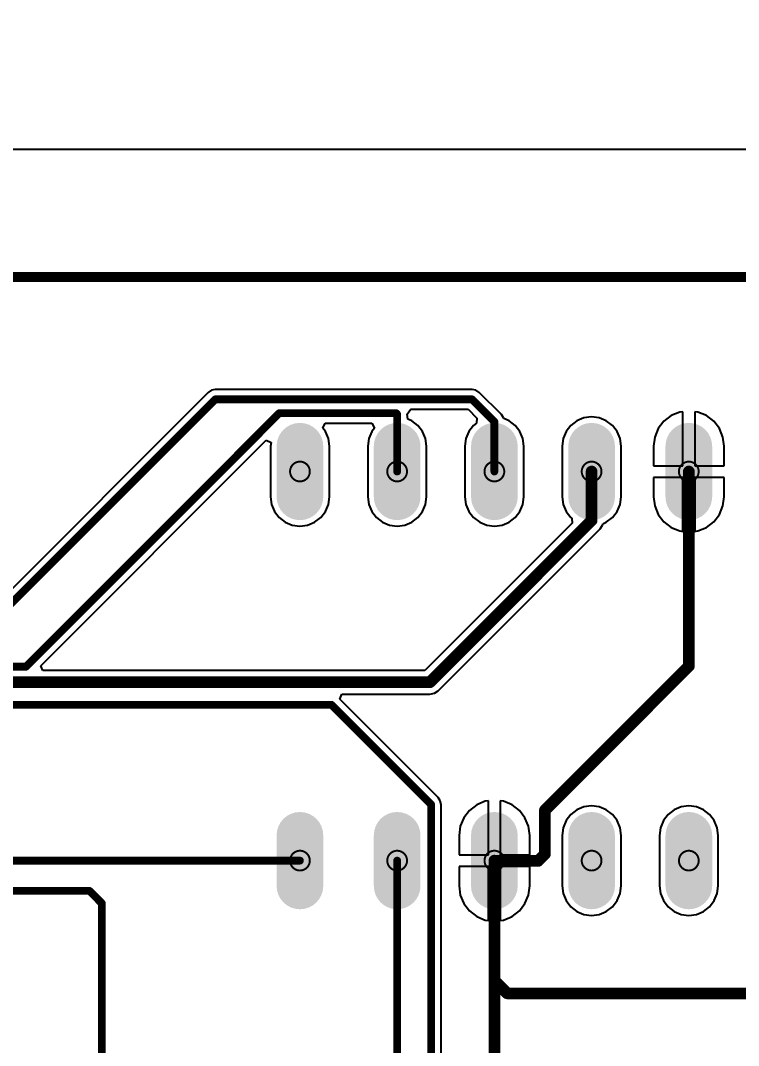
# Model space of a CAD drawing. Header units: millimetres. Extents: x 13 to 607, y 0 to 420.
# Drawn here: x 198.3 to 235.1, y 318 to 370.7 of the extents above; entities that cross this region are included whole.
import ezdxf

# ---------------------------------------------------------------- set-up
doc = ezdxf.new("R2010")
doc.units = ezdxf.units.MM
for name, color, linetype in [('DrillDrawing', 1, 'Continuous'), ('Mechanical1', 6, 'Continuous'), ('PadHoleLayer', 156, 'Continuous'), ('TopLayer', 1, 'Continuous')]:
    doc.layers.add(name, color=color, linetype=linetype)
doc.styles.get("Standard").update_dxf_attribs({"font": 'arial.ttf'})
doc.dimstyles.new('ISO-25', dxfattribs={"dimtxt": 2.5, "dimasz": 3.5, "dimexe": 1.25, "dimexo": 0.625, "dimtad": 1, "dimtxsty": 'Standard', "dimblk": 'OPEN30', "dimcen": 2.5, "dimadec": 0, "dimazin": 0, "dimtfac": 1, "dimtmove": 0, "dimatfit": 3, "dimfxl": 1, "dimarcsym": 0})

# ---------------------------------------------------------------- blocks, each defined once
blk = doc.blocks.new('_Open30')
at = {"color": 0, "linetype": 'ByBlock', "lineweight": -2}
for p, q in [((-1, 0.268), (0, 0)), ((0, 0), (-1, -0.268)), ((0, 0), (-1, 0))]:
    blk.add_line(p, q, dxfattribs=at)
blk = doc.blocks.new('*D22')
at = {"color": 0, "lineweight": -2, "transparency": 16777216}
for p, q in [((92.742, 358.12), (92.742, 365.314)), ((262.562, 358.12), (262.562, 365.314)), ((96.242, 364.064), (259.062, 364.064))]:
    blk.add_line(p, q, dxfattribs=at)
at = {"layer": 'Defpoints', "color": 0, "transparency": 16777216}
for p in [(262.562, 364.064), (92.742, 357.495), (262.562, 357.495)]:
    blk.add_point(p, dxfattribs=at)
at = {"color": 0, "lineweight": -2, "transparency": 16777216, "xscale": 3.5, "yscale": 3.5, "zscale": 3.5, "rotation": 180}
blk.add_blockref('_Open30', (92.742, 364.064), dxfattribs=at)
at = {"color": 0, "lineweight": -2, "transparency": 16777216, "xscale": 3.5, "yscale": 3.5, "zscale": 3.5}
blk.add_blockref('_Open30', (262.562, 364.064), dxfattribs=at)
at = {"color": 0, "transparency": 16777216, "insert": (177.652, 367.564), "char_height": 2.5, "width": 16.1, "attachment_point": 5}
blk.add_mtext('{\\fGOST type A|b0|i1|c204|p34;\\H2x;85±0,1}', dxfattribs=at)

msp = doc.modelspace()

# ---------------------------------------------------------------- hatches: boundary and pattern name
at = {"layer": 'PadHoleLayer'}
h = msp.add_hatch(color=156, dxfattribs=at)
edge = h.paths.add_edge_path()
edge.add_arc((212.615, 347.506), 0.599, 0, 360)
h = msp.add_hatch(color=156, dxfattribs=at)
edge = h.paths.add_edge_path()
edge.add_arc((217.61, 347.506), 0.599, 0, 360)
h = msp.add_hatch(color=156, dxfattribs=at)
edge = h.paths.add_edge_path()
edge.add_arc((222.604, 347.506), 0.599, 0, 360)
h = msp.add_hatch(color=156, dxfattribs=at)
edge = h.paths.add_edge_path()
edge.add_arc((227.599, 347.506), 0.599, 0, 360)
h = msp.add_hatch(color=156, dxfattribs=at)
edge = h.paths.add_edge_path()
edge.add_arc((232.594, 347.506), 0.599, 0, 360)
h = msp.add_hatch(color=156, dxfattribs=at)
edge = h.paths.add_edge_path()
edge.add_arc((212.615, 327.527), 0.599, 0, 360)
h = msp.add_hatch(color=156, dxfattribs=at)
edge = h.paths.add_edge_path()
edge.add_arc((217.61, 327.527), 0.599, 0, 360)
h = msp.add_hatch(color=156, dxfattribs=at)
edge = h.paths.add_edge_path()
edge.add_arc((222.604, 327.527), 0.599, 0, 360)
h = msp.add_hatch(color=156, dxfattribs=at)
edge = h.paths.add_edge_path()
edge.add_arc((227.599, 327.527), 0.599, 0, 360)
h = msp.add_hatch(color=156, dxfattribs=at)
edge = h.paths.add_edge_path()
edge.add_arc((232.594, 327.527), 0.599, 0, 360)
at = {"layer": 'TopLayer'}
h = msp.add_hatch(color=1, dxfattribs=at)
edge = h.paths.add_edge_path()
edge.add_arc((212.615, 348.804), 1.199, 0, 180)
edge.add_line((211.416, 348.804), (211.416, 346.207))
edge.add_arc((212.615, 346.207), 1.199, 180, 360)
edge.add_line((213.814, 346.207), (213.814, 348.804))
h = msp.add_hatch(color=1, dxfattribs=at)
edge = h.paths.add_edge_path()
edge.add_arc((217.61, 348.804), 1.199, 0, 180)
edge.add_line((216.411, 348.804), (216.411, 346.207))
edge.add_arc((217.61, 346.207), 1.199, 180, 360)
edge.add_line((218.808, 346.207), (218.808, 348.804))
h = msp.add_hatch(color=1, dxfattribs=at)
edge = h.paths.add_edge_path()
edge.add_arc((222.604, 348.804), 1.199, 0, 180)
edge.add_line((221.406, 348.804), (221.406, 346.207))
edge.add_arc((222.604, 346.207), 1.199, 180, 360)
edge.add_line((223.803, 346.207), (223.803, 348.804))
h = msp.add_hatch(color=1, dxfattribs=at)
edge = h.paths.add_edge_path()
edge.add_arc((227.599, 348.804), 1.199, 0, 180)
edge.add_line((226.4, 348.804), (226.4, 346.207))
edge.add_arc((227.599, 346.207), 1.199, 180, 360)
edge.add_line((228.798, 346.207), (228.798, 348.804))
h = msp.add_hatch(color=1, dxfattribs=at)
edge = h.paths.add_edge_path()
edge.add_arc((232.594, 348.804), 1.199, 0, 180)
edge.add_line((231.395, 348.804), (231.395, 346.207))
edge.add_arc((232.594, 346.207), 1.199, 180, 360)
edge.add_line((233.793, 346.207), (233.793, 348.804))
h = msp.add_hatch(color=1, dxfattribs=at)
edge = h.paths.add_edge_path()
edge.add_arc((212.615, 328.825), 1.199, 0, 180)
edge.add_line((211.416, 328.825), (211.416, 326.228))
edge.add_arc((212.615, 326.228), 1.199, 180, 360)
edge.add_line((213.814, 326.228), (213.814, 328.825))
h = msp.add_hatch(color=1, dxfattribs=at)
edge = h.paths.add_edge_path()
edge.add_arc((217.61, 328.825), 1.199, 0, 180)
edge.add_line((216.411, 328.825), (216.411, 326.228))
edge.add_arc((217.61, 326.228), 1.199, 180, 360)
edge.add_line((218.808, 326.228), (218.808, 328.825))
h = msp.add_hatch(color=1, dxfattribs=at)
edge = h.paths.add_edge_path()
edge.add_arc((222.604, 328.825), 1.199, 0, 180)
edge.add_line((221.406, 328.825), (221.406, 326.228))
edge.add_arc((222.604, 326.228), 1.199, 180, 360)
edge.add_line((223.803, 326.228), (223.803, 328.825))
h = msp.add_hatch(color=1, dxfattribs=at)
edge = h.paths.add_edge_path()
edge.add_arc((227.599, 328.825), 1.199, 0, 180)
edge.add_line((226.4, 328.825), (226.4, 326.228))
edge.add_arc((227.599, 326.228), 1.199, 180, 360)
edge.add_line((228.798, 326.228), (228.798, 328.825))
h = msp.add_hatch(color=1, dxfattribs=at)
edge = h.paths.add_edge_path()
edge.add_arc((232.594, 328.825), 1.199, 0, 180)
edge.add_line((231.395, 328.825), (231.395, 326.228))
edge.add_arc((232.594, 326.228), 1.199, 180, 360)
edge.add_line((233.793, 326.228), (233.793, 328.825))

# ---------------------------------------------------------------- linework, layer by layer
at = {"layer": 'DrillDrawing'}
for points, const_width in [([(213.123, 347.506, 1), (212.108, 347.506, 1)], 0.101), ([(218.117, 347.506, 1), (217.102, 347.506, 1)], 0.101), ([(223.112, 347.506, 1), (222.097, 347.506, 1)], 0.101), ([(228.107, 347.506, 1), (227.092, 347.506, 1)], 0.101), ([(233.101, 347.506, 1), (232.086, 347.506, 1)], 0.101), ([(212.082, 347.506, 1), (212.133, 347.506, 1)], 0.0507), ([(213.097, 347.506, 1), (213.148, 347.506, 1)], 0.0507), ([(217.077, 347.506, 1), (217.128, 347.506, 1)], 0.0507), ([(218.092, 347.506, 1), (218.143, 347.506, 1)], 0.0507), ([(222.072, 347.506, 1), (222.122, 347.506, 1)], 0.0507), ([(223.087, 347.506, 1), (223.137, 347.506, 1)], 0.0507), ([(227.066, 347.506, 1), (227.117, 347.506, 1)], 0.0507), ([(228.081, 347.506, 1), (228.132, 347.506, 1)], 0.0507), ([(232.061, 347.506, 1), (232.112, 347.506, 1)], 0.0507), ([(233.076, 347.506, 1), (233.127, 347.506, 1)], 0.0507), ([(213.123, 327.527, 1), (212.108, 327.527, 1)], 0.101), ([(218.117, 327.527, 1), (217.102, 327.527, 1)], 0.101), ([(223.112, 327.527, 1), (222.097, 327.527, 1)], 0.101), ([(228.107, 327.527, 1), (227.092, 327.527, 1)], 0.101), ([(233.101, 327.527, 1), (232.086, 327.527, 1)], 0.101), ([(212.082, 327.527, 1), (212.133, 327.527, 1)], 0.0507), ([(213.097, 327.527, 1), (213.148, 327.527, 1)], 0.0507), ([(217.077, 327.527, 1), (217.128, 327.527, 1)], 0.0507), ([(218.092, 327.527, 1), (218.143, 327.527, 1)], 0.0507), ([(222.072, 327.527, 1), (222.122, 327.527, 1)], 0.0507), ([(223.087, 327.527, 1), (223.137, 327.527, 1)], 0.0507), ([(227.066, 327.527, 1), (227.117, 327.527, 1)], 0.0507), ([(228.081, 327.527, 1), (228.132, 327.527, 1)], 0.0507), ([(232.061, 327.527, 1), (232.112, 327.527, 1)], 0.0507), ([(233.076, 327.527, 1), (233.127, 327.527, 1)], 0.0507)]:
    msp.add_lwpolyline(points, format="xyb", close=True, dxfattribs=dict(at, const_width=const_width))
at = {"layer": 'Mechanical1', "const_width": 0.507}
msp.add_lwpolyline([(92.742, 357.495), (262.562, 357.495)], dxfattribs=at)
at = {"layer": 'TopLayer'}
for p, q in [((145.011, 357.495), (262.562, 357.495)), ((207.902, 351.57), (195.391, 339.059)), ((208.067, 351.68), (207.902, 351.57)), ((208.262, 351.719), (208.067, 351.68)), ((221.463, 351.719), (208.262, 351.719)), ((221.658, 351.68), (221.463, 351.719)), ((221.823, 351.57), (221.658, 351.68)), ((222.965, 350.428), (221.823, 351.57)), ((218.12, 350.45), (218.303, 350.693)), ((218.303, 350.693), (218.324, 350.7)), ((218.324, 350.7), (221.252, 350.7)), ((221.252, 350.7), (221.707, 350.245)), ((232.124, 350.556), (231.687, 350.375)), ((232.294, 350.578), (232.124, 350.556)), ((232.294, 347.805), (232.294, 350.578)), ((233.063, 350.556), (232.894, 350.578)), ((232.894, 350.578), (232.894, 347.805)), ((233.501, 350.375), (233.063, 350.556)), ((213.786, 349.74), (213.911, 349.993)), ((213.911, 349.993), (216.314, 349.993)), ((216.314, 349.993), (216.439, 349.74)), ((218.158, 350.199), (218.12, 350.45)), ((218.365, 350.113), (218.158, 350.199)), ((218.678, 349.873), (218.365, 350.113)), ((221.691, 349.992), (221.536, 349.873)), ((221.707, 350.245), (221.691, 349.992)), ((223.075, 350.263), (222.965, 350.428)), ((223.082, 350.228), (223.075, 350.263)), ((223.36, 350.113), (223.082, 350.228)), ((223.673, 349.873), (223.36, 350.113)), ((226.844, 350.113), (226.531, 349.873)), ((227.208, 350.264), (226.844, 350.113)), ((227.599, 350.316), (227.208, 350.264)), ((227.99, 350.264), (227.599, 350.316)), ((228.355, 350.113), (227.99, 350.264)), ((228.668, 349.873), (228.355, 350.113)), ((231.311, 350.087), (231.023, 349.711)), ((231.687, 350.375), (231.311, 350.087)), ((233.876, 350.087), (233.501, 350.375)), ((234.164, 349.711), (233.876, 350.087)), ((213.924, 349.56), (213.786, 349.74)), ((214.075, 349.195), (213.924, 349.56)), ((216.301, 349.56), (216.15, 349.195)), ((216.439, 349.74), (216.301, 349.56)), ((218.919, 349.56), (218.678, 349.873)), ((219.07, 349.195), (218.919, 349.56)), ((221.296, 349.56), (221.145, 349.195)), ((221.536, 349.873), (221.296, 349.56)), ((223.913, 349.56), (223.673, 349.873)), ((224.064, 349.195), (223.913, 349.56)), ((226.29, 349.56), (226.139, 349.195)), ((226.531, 349.873), (226.29, 349.56)), ((228.908, 349.56), (228.668, 349.873)), ((229.059, 349.195), (228.908, 349.56)), ((231.023, 349.711), (230.842, 349.274)), ((234.346, 349.274), (234.164, 349.711)), ((199.304, 337.529), (210.888, 349.113)), ((210.888, 349.113), (211.129, 348.995)), ((211.129, 348.995), (211.104, 348.804)), ((214.126, 348.804), (214.075, 349.195)), ((216.15, 349.195), (216.098, 348.804)), ((219.121, 348.804), (219.07, 349.195)), ((221.145, 349.195), (221.093, 348.804)), ((224.116, 348.804), (224.064, 349.195)), ((226.139, 349.195), (226.088, 348.804)), ((229.111, 348.804), (229.059, 349.195)), ((230.842, 349.274), (230.78, 348.804)), ((234.407, 348.804), (234.346, 349.274)), ((211.104, 348.804), (211.104, 346.207)), ((214.126, 346.207), (214.126, 348.804)), ((216.098, 348.804), (216.098, 346.207)), ((219.121, 346.207), (219.121, 348.804)), ((221.093, 348.804), (221.093, 346.207)), ((224.116, 346.207), (224.116, 348.804)), ((226.088, 348.804), (226.088, 346.207)), ((229.111, 346.207), (229.111, 348.804)), ((230.78, 348.804), (230.78, 347.805)), ((234.407, 347.805), (234.407, 348.804)), ((230.78, 347.805), (232.294, 347.805)), ((232.894, 347.805), (234.407, 347.805)), ((232.294, 347.206), (230.78, 347.206)), ((230.78, 347.206), (230.78, 346.207)), ((232.294, 344.433), (232.294, 347.206)), ((234.407, 347.206), (232.894, 347.206)), ((232.894, 347.206), (232.894, 344.433)), ((234.407, 346.207), (234.407, 347.206)), ((211.104, 346.207), (211.155, 345.816)), ((211.155, 345.816), (211.306, 345.451)), ((213.924, 345.451), (214.075, 345.816)), ((214.075, 345.816), (214.126, 346.207)), ((216.098, 346.207), (216.15, 345.816)), ((216.15, 345.816), (216.301, 345.451)), ((218.919, 345.451), (219.07, 345.816)), ((219.07, 345.816), (219.121, 346.207)), ((221.093, 346.207), (221.145, 345.816)), ((221.145, 345.816), (221.296, 345.451)), ((223.913, 345.451), (224.064, 345.816)), ((224.064, 345.816), (224.116, 346.207)), ((226.088, 346.207), (226.139, 345.816)), ((226.139, 345.816), (226.29, 345.451)), ((228.908, 345.451), (229.059, 345.816)), ((229.059, 345.816), (229.111, 346.207)), ((230.78, 346.207), (230.842, 345.738)), ((234.346, 345.738), (234.407, 346.207)), ((211.306, 345.451), (211.546, 345.138)), ((213.684, 345.138), (213.924, 345.451)), ((216.301, 345.451), (216.541, 345.138)), ((218.678, 345.138), (218.919, 345.451)), ((221.296, 345.451), (221.536, 345.138)), ((223.673, 345.138), (223.913, 345.451)), ((226.29, 345.451), (226.531, 345.138)), ((228.668, 345.138), (228.908, 345.451)), ((230.842, 345.738), (231.023, 345.3)), ((231.023, 345.3), (231.311, 344.925)), ((233.876, 344.925), (234.164, 345.3)), ((234.164, 345.3), (234.346, 345.738)), ((211.546, 345.138), (211.859, 344.898)), ((211.859, 344.898), (212.224, 344.747)), ((212.224, 344.747), (212.615, 344.696)), ((212.615, 344.696), (213.006, 344.747)), ((213.006, 344.747), (213.371, 344.898)), ((213.371, 344.898), (213.684, 345.138)), ((216.541, 345.138), (216.854, 344.898)), ((216.854, 344.898), (217.219, 344.747)), ((217.219, 344.747), (217.61, 344.696)), ((217.61, 344.696), (218.001, 344.747)), ((218.001, 344.747), (218.365, 344.898)), ((218.365, 344.898), (218.678, 345.138)), ((226.592, 344.851), (219.036, 337.295)), ((221.536, 345.138), (221.849, 344.898)), ((221.849, 344.898), (222.213, 344.747)), ((222.213, 344.747), (222.604, 344.696)), ((222.604, 344.696), (222.996, 344.747)), ((222.996, 344.747), (223.36, 344.898)), ((223.36, 344.898), (223.673, 345.138)), ((226.531, 345.138), (226.576, 345.104)), ((226.576, 345.104), (226.592, 344.851)), ((228.031, 344.561), (228.164, 344.759)), ((228.164, 344.759), (228.177, 344.824)), ((228.177, 344.824), (228.355, 344.898)), ((228.355, 344.898), (228.668, 345.138)), ((231.311, 344.925), (231.687, 344.636)), ((233.501, 344.636), (233.876, 344.925)), ((219.722, 336.252), (228.031, 344.561)), ((228.031, 344.561), (228.031, 344.561)), ((231.687, 344.636), (232.124, 344.455)), ((232.124, 344.455), (232.294, 344.433)), ((232.894, 344.433), (233.063, 344.455)), ((233.063, 344.455), (233.501, 344.636)), ((199.401, 337.295), (199.304, 337.529)), ((219.036, 337.295), (199.401, 337.295)), ((214.661, 335.819), (214.761, 336.073)), ((219.716, 330.764), (214.661, 335.819)), ((214.761, 336.073), (219.29, 336.073)), ((219.29, 336.073), (219.523, 336.119)), ((219.29, 336.073), (219.29, 336.073)), ((219.523, 336.119), (219.722, 336.252)), ((219.827, 330.599), (219.716, 330.764)), ((219.866, 330.404), (219.827, 330.599)), ((222.135, 330.577), (221.698, 330.396)), ((222.305, 330.6), (222.135, 330.577)), ((222.305, 327.827), (222.305, 330.6)), ((223.074, 330.577), (222.904, 330.6)), ((222.904, 330.6), (222.904, 327.827)), ((223.511, 330.396), (223.074, 330.577)), ((219.866, 312.186), (219.866, 330.404)), ((221.322, 330.108), (221.034, 329.732)), ((221.698, 330.396), (221.322, 330.108)), ((223.887, 330.108), (223.511, 330.396)), ((224.175, 329.732), (223.887, 330.108)), ((226.844, 330.134), (226.531, 329.894)), ((227.208, 330.285), (226.844, 330.134)), ((227.599, 330.337), (227.208, 330.285)), ((227.99, 330.285), (227.599, 330.337)), ((228.355, 330.134), (227.99, 330.285)), ((228.668, 329.894), (228.355, 330.134)), ((231.838, 330.134), (231.525, 329.894)), ((232.203, 330.285), (231.838, 330.134)), ((232.594, 330.337), (232.203, 330.285)), ((232.985, 330.285), (232.594, 330.337)), ((233.35, 330.134), (232.985, 330.285)), ((233.663, 329.894), (233.35, 330.134)), ((221.034, 329.732), (220.853, 329.295)), ((224.356, 329.295), (224.175, 329.732)), ((226.29, 329.581), (226.139, 329.217)), ((226.531, 329.894), (226.29, 329.581)), ((228.908, 329.581), (228.668, 329.894)), ((229.059, 329.217), (228.908, 329.581)), ((231.285, 329.581), (231.134, 329.217)), ((231.525, 329.894), (231.285, 329.581)), ((233.903, 329.581), (233.663, 329.894)), ((234.054, 329.217), (233.903, 329.581)), ((220.853, 329.295), (220.791, 328.825)), ((224.418, 328.825), (224.356, 329.295)), ((226.139, 329.217), (226.088, 328.825)), ((229.111, 328.825), (229.059, 329.217)), ((231.134, 329.217), (231.083, 328.825)), ((234.105, 328.825), (234.054, 329.217)), ((220.791, 328.825), (220.791, 327.827)), ((224.418, 327.827), (224.418, 328.825)), ((226.088, 328.825), (226.088, 326.228)), ((229.111, 326.228), (229.111, 328.825)), ((231.083, 328.825), (231.083, 326.228)), ((234.105, 326.228), (234.105, 328.825)), ((220.791, 327.827), (222.305, 327.827)), ((222.904, 327.827), (224.418, 327.827)), ((222.305, 327.227), (220.791, 327.227)), ((220.791, 327.227), (220.791, 326.228)), ((222.305, 324.454), (222.305, 327.227)), ((224.418, 327.227), (222.904, 327.227)), ((222.904, 327.227), (222.904, 324.454)), ((224.418, 326.228), (224.418, 327.227)), ((220.791, 326.228), (220.853, 325.759)), ((224.356, 325.759), (224.418, 326.228)), ((226.088, 326.228), (226.139, 325.837)), ((226.139, 325.837), (226.29, 325.473)), ((228.908, 325.473), (229.059, 325.837)), ((229.059, 325.837), (229.111, 326.228)), ((231.083, 326.228), (231.134, 325.837)), ((231.134, 325.837), (231.285, 325.473)), ((233.903, 325.473), (234.054, 325.837)), ((234.054, 325.837), (234.105, 326.228)), ((220.853, 325.759), (221.034, 325.321)), ((221.034, 325.321), (221.322, 324.946)), ((223.887, 324.946), (224.175, 325.321)), ((224.175, 325.321), (224.356, 325.759)), ((226.29, 325.473), (226.531, 325.16)), ((228.668, 325.16), (228.908, 325.473)), ((231.285, 325.473), (231.525, 325.16)), ((233.663, 325.16), (233.903, 325.473)), ((221.322, 324.946), (221.698, 324.658)), ((223.511, 324.658), (223.887, 324.946)), ((226.531, 325.16), (226.844, 324.919)), ((226.844, 324.919), (227.208, 324.768)), ((227.208, 324.768), (227.599, 324.717)), ((227.599, 324.717), (227.99, 324.768)), ((227.99, 324.768), (228.355, 324.919)), ((228.355, 324.919), (228.668, 325.16)), ((231.525, 325.16), (231.838, 324.919)), ((231.838, 324.919), (232.203, 324.768)), ((232.203, 324.768), (232.594, 324.717)), ((232.594, 324.717), (232.985, 324.768)), ((232.985, 324.768), (233.35, 324.919)), ((233.35, 324.919), (233.663, 325.16)), ((221.698, 324.658), (222.135, 324.476)), ((222.135, 324.476), (222.305, 324.454)), ((222.904, 324.454), (223.074, 324.476)), ((223.074, 324.476), (223.511, 324.658))]:
    msp.add_line(p, q, dxfattribs=at)
for points, const_width in [([(195.602, 338.55), (208.262, 351.21)], 0.4), ([(208.262, 351.21), (221.463, 351.21)], 0.4), ([(221.463, 351.21), (222.604, 350.068)], 0.4), ([(198.538, 337.483), (211.557, 350.503)], 0.4), ([(211.557, 350.503), (217.556, 350.503)], 0.4), ([(217.556, 350.503), (217.61, 350.449)], 0.4), ([(217.61, 347.506), (217.61, 350.449)], 0.4), ([(222.604, 347.506), (222.604, 350.068)], 0.4), ([(227.599, 344.993), (227.599, 347.506)], 0.599), ([(232.594, 337.508), (232.594, 347.506)], 0.599), ([(219.29, 336.684), (227.599, 344.993)], 0.599), ([(188.122, 337.483), (198.538, 337.483)], 0.4), ([(225.202, 330.116), (232.594, 337.508)], 0.599), ([(193.628, 336.684), (219.29, 336.684)], 0.599), ([(194.845, 335.529), (214.231, 335.529)], 0.4), ([(214.231, 335.529), (219.356, 330.404)], 0.4), ([(219.356, 312.186), (219.356, 330.404)], 0.4), ([(225.202, 327.862), (225.202, 330.116)], 0.599), ([(224.851, 327.511), (225.202, 327.862)], 0.599), ([(193.411, 327.527), (212.615, 327.527)], 0.4), ([(217.61, 312.469), (217.61, 327.527)], 0.4), ([(222.604, 327.511), (222.604, 327.527)], 0.599), ([(222.604, 327.511), (224.851, 327.511)], 0.599), ([(222.604, 321.371), (222.604, 327.511)], 0.599), ([(191.955, 325.972), (201.801, 325.972)], 0.4), ([(201.801, 325.972), (202.435, 325.337)], 0.4), ([(202.435, 295.524), (202.435, 325.337)], 0.4), ([(222.604, 312.034), (222.604, 321.371)], 0.599), ([(222.604, 321.371), (223.264, 320.711)], 0.599), ([(223.264, 320.711), (239.553, 320.711)], 0.599)]:
    msp.add_lwpolyline(points, dxfattribs=dict(at, const_width=const_width))
for points, const_width in [([(208.162, 351.21, 1), (208.362, 351.21, 1)], 0.2), ([(208.162, 351.21, 1), (208.362, 351.21, 1)], 0.2), ([(221.363, 351.21, 1), (221.563, 351.21, 1)], 0.2), ([(221.363, 351.21, 1), (221.563, 351.21, 1)], 0.2), ([(211.458, 350.503, 1), (211.657, 350.503, 1)], 0.2), ([(211.458, 350.503, 1), (211.657, 350.503, 1)], 0.2), ([(217.456, 350.503, 1), (217.656, 350.503, 1)], 0.2), ([(217.456, 350.503, 1), (217.656, 350.503, 1)], 0.2), ([(217.51, 350.449, 1), (217.71, 350.449, 1)], 0.2), ([(217.51, 350.449, 1), (217.71, 350.449, 1)], 0.2), ([(222.505, 350.068, 1), (222.704, 350.068, 1)], 0.2), ([(222.505, 350.068, 1), (222.704, 350.068, 1)], 0.2), ([(217.51, 347.506, 1), (217.71, 347.506, 1)], 0.2), ([(222.505, 347.506, 1), (222.704, 347.506, 1)], 0.2), ([(227.449, 347.506, 1), (227.749, 347.506, 1)], 0.3), ([(232.444, 347.506, 1), (232.744, 347.506, 1)], 0.3), ([(227.449, 344.993, 1), (227.749, 344.993, 1)], 0.3), ([(227.449, 344.993, 1), (227.749, 344.993, 1)], 0.3), ([(198.438, 337.483, 1), (198.638, 337.483, 1)], 0.2), ([(198.438, 337.483, 1), (198.638, 337.483, 1)], 0.2), ([(232.444, 337.508, 1), (232.744, 337.508, 1)], 0.3), ([(232.444, 337.508, 1), (232.744, 337.508, 1)], 0.3), ([(219.14, 336.684, 1), (219.439, 336.684, 1)], 0.3), ([(219.14, 336.684, 1), (219.439, 336.684, 1)], 0.3), ([(214.131, 335.529, 1), (214.331, 335.529, 1)], 0.2), ([(214.131, 335.529, 1), (214.331, 335.529, 1)], 0.2), ([(219.256, 330.404, 1), (219.456, 330.404, 1)], 0.2), ([(219.256, 330.404, 1), (219.456, 330.404, 1)], 0.2), ([(225.052, 330.116, 1), (225.352, 330.116, 1)], 0.3), ([(225.052, 330.116, 1), (225.352, 330.116, 1)], 0.3), ([(225.052, 327.862, 1), (225.352, 327.862, 1)], 0.3), ([(225.052, 327.862, 1), (225.352, 327.862, 1)], 0.3), ([(212.515, 327.527, 1), (212.715, 327.527, 1)], 0.2), ([(217.51, 327.527, 1), (217.71, 327.527, 1)], 0.2), ([(222.455, 327.527, 1), (222.754, 327.527, 1)], 0.3), ([(222.455, 327.511, 1), (222.754, 327.511, 1)], 0.3), ([(222.455, 327.511, 1), (222.754, 327.511, 1)], 0.3), ([(222.455, 327.511, 1), (222.754, 327.511, 1)], 0.3), ([(224.701, 327.511, 1), (225, 327.511, 1)], 0.3), ([(224.701, 327.511, 1), (225, 327.511, 1)], 0.3), ([(201.701, 325.972, 1), (201.901, 325.972, 1)], 0.2), ([(201.701, 325.972, 1), (201.901, 325.972, 1)], 0.2), ([(202.335, 325.337, 1), (202.535, 325.337, 1)], 0.2), ([(202.335, 325.337, 1), (202.535, 325.337, 1)], 0.2), ([(222.455, 321.371, 1), (222.754, 321.371, 1)], 0.3), ([(222.455, 321.371, 1), (222.754, 321.371, 1)], 0.3), ([(222.455, 321.371, 1), (222.754, 321.371, 1)], 0.3), ([(223.114, 320.711, 1), (223.414, 320.711, 1)], 0.3), ([(223.114, 320.711, 1), (223.414, 320.711, 1)], 0.3)]:
    msp.add_lwpolyline(points, format="xyb", close=True, dxfattribs=dict(at, const_width=const_width))

# ---------------------------------------------------------------- dimensions: what is measured, and where the dimension line sits
dim = msp.add_linear_dim(base=(262.562, 364.064), p1=(92.742, 357.495), p2=(262.562, 357.495), text='{\\fGOST type A|b0|i1|c204|p34;\\H2x;85±0,1}', dimstyle='ISO-25')
dim.commit()
dim.dimension.update_dxf_attribs({"geometry": '*D22', "text_midpoint": (177.652, 367.564)})

doc.saveas('drawing.dxf')
